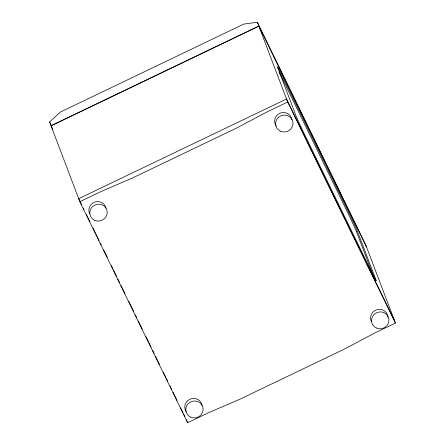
<?xml version="1.0" encoding="UTF-8"?>
<svg xmlns="http://www.w3.org/2000/svg" width="445" height="445" viewBox="0 0 445 445"><rect width="100%" height="100%" fill="white"/><g stroke="black" fill="none" stroke-linecap="round" stroke-linejoin="round"><path stroke-width="0.67" d="M52.866 129.573L49.573 121.969L60.281 112.096L243.799 24.086L257.377 22.25L365.161 243.754A13.144 0.306 64.4 0 1 366.157 246.029L366.574 247.131M51.003 125.74L258.829 26.071L257.377 22.25L257.772 23.574M79.855 201.691L100.72 191.689L132.304 178.072L236.217 128.238L266.822 112.029L287.681 102.027L258.862 26.16L51.036 125.824L79.855 201.691L187.601 422.75L208.466 412.743L240.05 399.132L343.963 349.297L374.568 333.088L395.427 323.081L366.608 247.214L258.829 26.071M394.281 320.055L286.536 99.001L78.709 198.67L81.752 204.911M287.681 102.027L395.427 323.081M83.276 208.037L83.883 209.284M86.319 214.279L89.968 221.771M93.016 228.018L95.447 233.013M96.059 234.265L99.102 240.506M100.62 243.632L101.232 244.878M103.668 249.873L107.317 257.366M111.278 265.487L112.796 268.608M113.408 269.859L116.451 276.1M117.97 279.221L119.494 282.347M121.018 285.468L124.973 293.583M128.627 301.081L133.8 311.695M135.319 314.815L136.843 317.941M138.362 321.062L142.322 329.178M145.971 336.676L148.407 341.671M149.019 342.917L151.15 347.289M152.668 350.41L154.192 353.536M155.711 356.656L159.672 364.772M163.321 372.265L165.757 377.265M166.369 378.511L167.581 381.009M170.018 386.004L171.542 389.125M173.061 392.251L177.021 400.367M180.67 407.859L183.106 412.854M183.713 414.106L184.931 416.603M49.573 121.969L51.392 125.713M375.992 280.055L357.346 230.977A17.433 0.406 64.4 0 0 348.329 211.52L283.382 78.276A17.433 0.406 64.4 0 0 277.636 67.44L296.287 116.534A17.433 0.406 64.4 0 0 305.309 135.992L370.251 269.236A17.433 0.406 64.4 0 0 375.997 280.072M356.401 231.428L373.817 277.28M186.455 419.724L187.601 422.75M356.412 231.445A17.433 0.406 64.4 0 0 347.384 211.976L282.436 78.726A17.433 0.406 64.4 0 0 279.154 72.101M186.26 411.775A8.733 8.422 -20.8 0 1 190.404 399.02A8.733 8.422 -20.8 0 1 202.086 405.623M89.645 213.811A8.733 8.422 -20.8 0 1 94.785 202.075A8.733 8.422 -20.8 0 1 106.038 208.138M276.1 125.846A8.733 8.422 -20.8 0 1 280.25 113.091A8.733 8.422 -20.8 0 1 291.931 119.694M371.369 321.546A8.733 8.422 -20.8 0 1 377.16 309.609A8.733 8.422 -20.8 0 1 387.923 317.179M190.443 417.06A8.733 8.422 -20.8 0 0 203.126 408.866A8.733 8.422 -20.8 0 0 189.759 402.447A8.733 8.422 -20.8 0 0 190.443 417.06M94.507 220.231A8.733 8.422 -20.8 0 0 107.189 212.037A8.733 8.422 -20.8 0 0 93.817 205.612A8.733 8.422 -20.8 0 0 94.507 220.231M280.289 131.136A8.733 8.422 -20.8 0 0 292.971 122.937A8.733 8.422 -20.8 0 0 279.599 116.518A8.733 8.422 -20.8 0 0 280.289 131.136M376.225 327.965A8.733 8.422 -20.8 0 0 388.913 319.771A8.733 8.422 -20.8 0 0 375.541 313.347A8.733 8.422 -20.8 0 0 376.225 327.965"/></g></svg>
